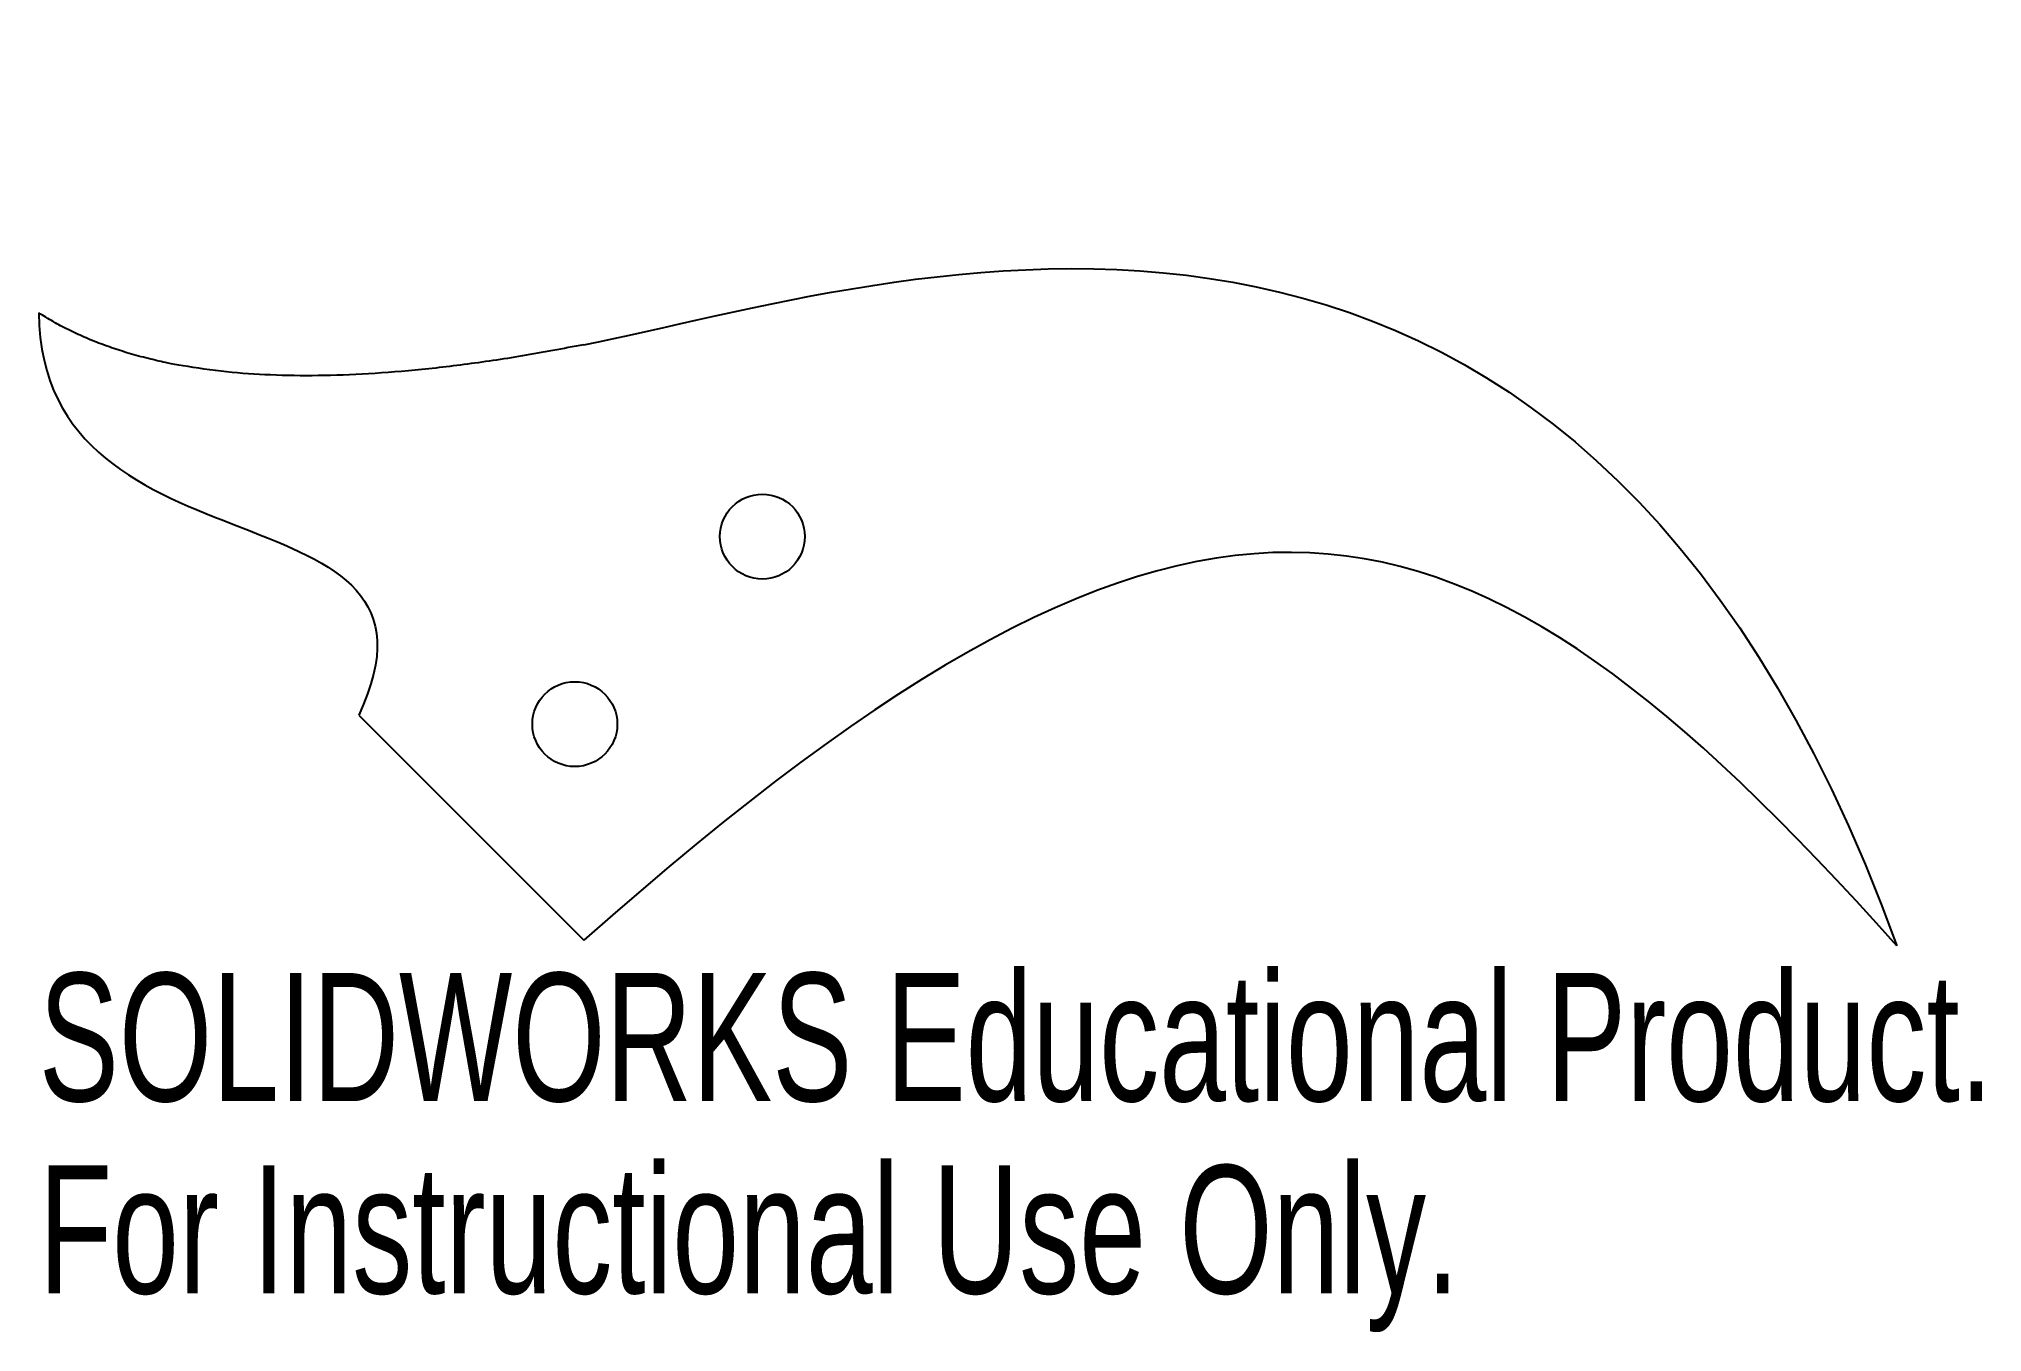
# Model space of a CAD drawing. Header units: millimetres. Extents: x 57.3 to 130.6, y 10.8 to 59.6.
import ezdxf

# ---------------------------------------------------------------- set-up
doc = ezdxf.new("R2010")
doc.units = ezdxf.units.MM
doc.styles.add('SLDTEXTSTYLE0', font='TXT', dxfattribs={"width": 0.7})

msp = doc.modelspace()

# ---------------------------------------------------------------- linework, layer by layer
at = {"color": 7, "linetype": 'Continuous', "lineweight": 25}
msp.add_line((69.402, 34.087), (77.887, 25.602), dxfattribs=at)
for centre in [(84.62, 40.82), (77.549, 33.749)]:
    msp.add_circle(centre, 1.6, dxfattribs=at)
for points, degree in [([(77.887, 48.055), (89.516, 50.357), (115.027, 59.586), (127.392, 25.386)], 3), ([(77.887, 48.055), (63.576, 45.222), (57.342, 49.253)], 2), ([(57.342, 49.253), (57.425, 38.89), (73.614, 43.092), (69.402, 34.087)], 3), ([(127.392, 25.386), (110.925, 43.844), (101.354, 46.38), (77.887, 25.602)], 3)]:
    msp.add_open_spline(points, degree=degree, dxfattribs=at)

# ---------------------------------------------------------------- texts
at = {"color": 7, "linetype": 'Continuous', "char_height": 4.83362, "attachment_point": 1, "style": 'SLDTEXTSTYLE0'}
for s, insert in [('SOLIDWORKS Educational Product.', (57.342, 24.367)), ('For Instructional Use Only.', (57.342, 17.116))]:
    msp.add_mtext(s, dxfattribs=dict(at, insert=insert))

doc.saveas('drawing.dxf')
